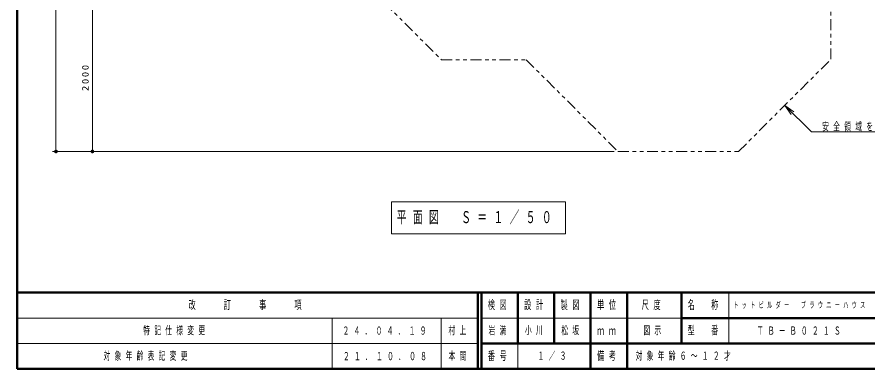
# Model space of a CAD drawing. Units: millimetres on the paper, scale 1:50. Extents: x -365 to 0, y -594 to 257.
# Drawn here: x -365 to -131.3, y 0 to 96.7 of the extents above; entities that cross this region are included whole.
import ezdxf

# ---------------------------------------------------------------- set-up
doc = ezdxf.new("R2010")
doc.units = ezdxf.units.MM
doc.linetypes.add('USER3', pattern=[8, 3, -1, 1, -1, 1, -1])
doc.layers.add('LY_1', color=140, linetype='Continuous', lineweight=50)
doc.styles.add('ＭＳ ゴシック', font='')
doc.styles.get('ＭＳ ゴシック').set_extended_font_data('MS Gothic')

# ---------------------------------------------------------------- blocks, each defined once
blk = doc.blocks.new('filled_dot')
at = {"color": 0, "linetype": 'Continuous', "lineweight": -2, "const_width": 1.25}
blk.add_lwpolyline([(-0.625, 0, 1), (0.625, 0, 1)], format="xyb", close=True, dxfattribs=at)

msp = doc.modelspace()

# ---------------------------------------------------------------- linework, layer by layer
at = {"layer": 'LY_1', "color": 7}
for p, q in [((-365, 257), (-365, 0)), ((-365, 21), (0, 21)), ((-365, 0), (0, 0))]:
    msp.add_line(p, q, dxfattribs=at)
at = {"layer": 'LY_1', "color": 7, "lineweight": 13}
for p, q in [((-354.3, 59.751), (-354.3, 220.331)), ((-344.3, 59.751), (-344.3, 99.751)), ((-152.414, 69.938), (-154.182, 72.412)), ((-154.182, 72.412), (-151.707, 70.645)), ((-154.182, 72.412), (-152.06, 70.291)), ((-154.182, 72.412), (-146.876, 65.107)), ((-146.876, 65.107), (-122.905, 65.107)), ((-345.3, 59.751), (-355.3, 59.751)), ((-200.998, 59.751), (-345.3, 59.751)), ((-262.147, 45.924), (-262.147, 37.124)), ((-214.347, 45.924), (-262.147, 45.924)), ((-214.347, 37.124), (-214.347, 45.924)), ((-262.147, 37.124), (-214.347, 37.124)), ((-169.5, 21), (-169.5, 7)), ((-365, 14), (-238.5, 14)), ((-278.5, 14), (-278.5, 0)), ((-248.5, 14), (-248.5, 0)), ((-237.5, 14), (-182.5, 14)), ((-365, 7), (-238.5, 7)), ((-227.5, 7), (-227.5, 0))]:
    msp.add_line(p, q, dxfattribs=at)
at = {"layer": 'LY_1'}
for p, q in [((-238.5, 21), (-238.5, 0)), ((-237.5, 21), (-237.5, 0)), ((-227.5, 21), (-227.5, 7)), ((-217.5, 21), (-217.5, 7)), ((-207.5, 21), (-207.5, 0)), ((-197.5, 21), (-197.5, 7)), ((-182.5, 21), (-182.5, 7)), ((-182.5, 14), (-70, 14)), ((-237.5, 7), (0, 7)), ((-197.5, 7), (-197.5, 0))]:
    msp.add_line(p, q, dxfattribs=at)
at = {"layer": 'LY_1', "color": 7, "linetype": 'USER3', "lineweight": 13}
msp.add_lwpolyline([(-269.817, 133.731), (-269.817, 106.287), (-248.485, 84.954), (-225.201, 84.954), (-199.998, 59.751), (-166.843, 59.751), (-141.52, 85.074), (-141.52, 119.922), (-138.72, 122.722), (-138.72, 168.54), (-160.512, 190.331), (-170.148, 190.331), (-170.148, 192.519), (-194.032, 216.403), (-201.584, 216.403), (-205.512, 220.331), (-250.905, 220.331), (-253.705, 217.531), (-308.978, 217.531), (-334.3, 192.208), (-334.3, 159.054), (-308.978, 133.731)], close=True, dxfattribs=at)

# ---------------------------------------------------------------- block references
at = {"layer": 'LY_1', "color": 7, "lineweight": 13, "xscale": 0.4, "yscale": 0.4, "rotation": 90}
for p in [(-354.3, 59.751), (-344.3, 59.751)]:
    msp.add_blockref('filled_dot', p, dxfattribs=at)

# ---------------------------------------------------------------- texts
at = {"layer": 'LY_1', "color": 7, "insert": (-345.3, 80.174), "char_height": 1.833, "attachment_point": 8, "rotation": 90, "style": 'ＭＳ ゴシック'}
msp.add_mtext('\\T1.33;\\W1.15;2000', dxfattribs=at)
at = {"layer": 'LY_1', "color": 7, "style": 'ＭＳ ゴシック'}
for s, insert, char_height, attachment_point in [('\\T1.64;\\W0.6;安全領域を示す', (-143.905, 65.257), 2.199, 7), ('\\T1.64;\\W0.6;平面図\u3000Ｓ＝１／５０', (-260.747, 41.524), 3.299, 4), ('\\T1.64;\\W0.6;改\u3000\u3000訂\u3000\u3000事\u3000\u3000項', (-301.75, 17.5), 2.346, 5), ('\\T1.64;\\W0.6;検図', (-232.5, 17.5), 2.346, 5), ('\\T1.64;\\W0.6;設計', (-222.5, 17.5), 2.346, 5), ('\\T1.64;\\W0.6;製図', (-212.5, 17.5), 2.346, 5), ('\\T1.64;\\W0.6;単位', (-202.5, 17.5), 2.346, 5), ('\\T1.64;\\W0.6;尺度', (-190.25, 17.5), 2.346, 5), ('\\T1.64;\\W0.6;名\u3000称', (-176, 17.5), 2.346, 5), ('\\T1.64;\\W0.6;トットビルダー\u3000ブラウニーハウス', (-149.75, 17.5), 1.686, 5), ('\\T1.64;\\W0.6;特記仕様変更', (-321.25, 10.5), 2.199, 5), ('\\T1.64;\\W0.6;村上', (-243.5, 10.5), 2.199, 5), ('\\T1.64;\\W0.6;岩満', (-232.5, 10.5), 2.199, 5), ('\\T1.64;\\W0.6;小川', (-222.5, 10.5), 2.199, 5), ('\\T1.64;\\W0.6;松坂', (-212.5, 10.5), 2.199, 5), ('\\T1.64;\\W0.6;図示', (-193, 10.5), 2.199, 4), ('\\T1.64;\\W0.6;型\u3000番', (-176, 10.5), 2.346, 5), ('\\T1.64;\\W0.6;２４．０４．１９', (-263.5, 10.5), 2.199, 5), ('\\T1.64;\\W0.6;ｍｍ', (-202.5, 10.5), 2.346, 5), ('\\T1.64;\\W0.6;ＴＢ－Ｂ０２１Ｓ', (-149.75, 10.5), 2.199, 5), ('\\T1.64;\\W0.6;対象年齢表記変更', (-341.25, 3.5), 2.199, 4), ('\\T1.64;\\W0.6;本間', (-246.5, 3.5), 2.199, 4), ('\\T1.64;\\W0.6;番号', (-232.5, 3.5), 2.346, 5), ('\\T1.64;\\W0.6;１／３', (-217.5, 3.5), 2.199, 5), ('\\T1.64;\\W0.6;備考', (-202.5, 3.5), 2.346, 5), ('\\T1.64;\\W0.6;対象年齢６～１２才', (-181.5, 3.5), 2.199, 5), ('\\T1.64;\\W0.6;２１．１０．０８', (-275.5, 3.5), 2.199, 4)]:
    msp.add_mtext(s, dxfattribs=dict(at, insert=insert, char_height=char_height, attachment_point=attachment_point))

doc.saveas('drawing.dxf')
